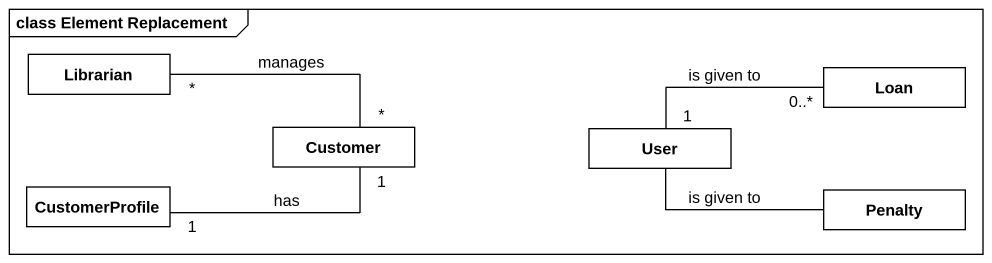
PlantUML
@startuml
mainframe class Element Replacement
hide circle
hide empty members
class Librarian
class Loan
class Customer
class User
class CustomerProfile
class Penalty
Librarian "*" -right- "*" Customer : manages
Loan "0..*" -left- "1" User : is given to
Customer "1" -left- "1" CustomerProfile : has
Penalty -left- User : is given to
@enduml
